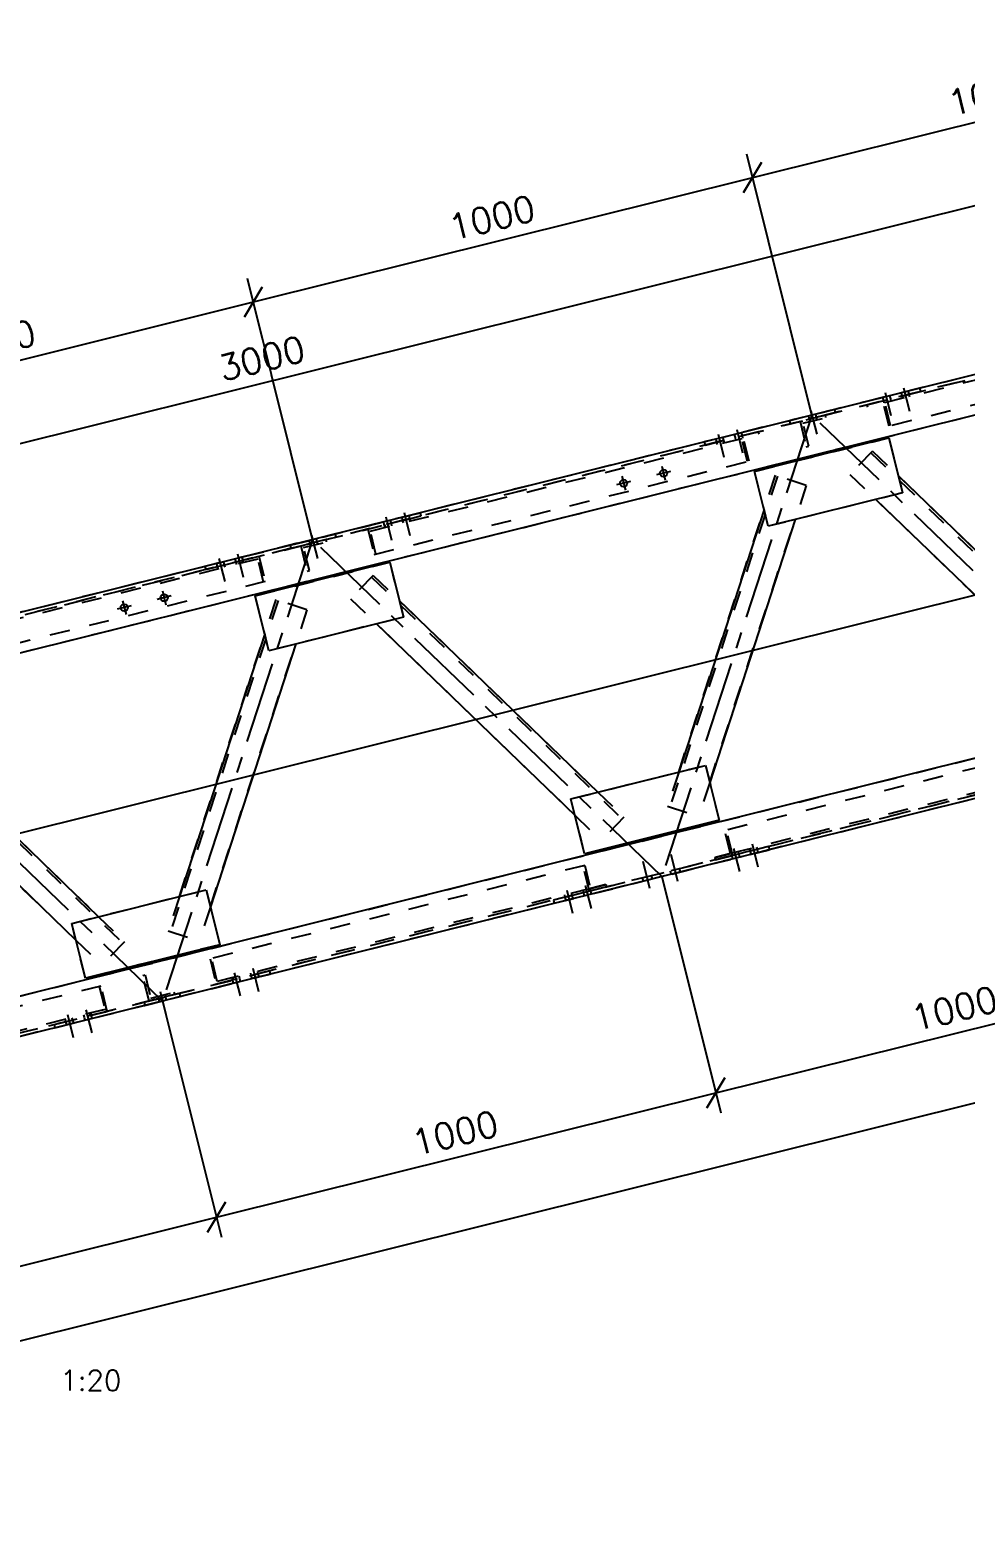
# Model space of a CAD drawing. Header units: millimetres. Extents: x 505 to 1346, y 20403 to 20997.
# Drawn here: x 828.1 to 919, y 20764.7 to 20909.1 of the extents above; entities that cross this region are included whole.
import ezdxf

# ---------------------------------------------------------------- set-up
doc = ezdxf.new("R2010")
doc.units = ezdxf.units.MM
doc.linetypes.add('CENTER', pattern=[12.7, 7.9375, -1.5875, 1.5875, -1.5875])
doc.linetypes.add('DXK_LINE_DOT2', pattern=[3.9198, 1.9599, -1.9599])
doc.styles.add('RomanS', font='ROMANS__.TTF', dxfattribs={"height": 0.2})

# ---------------------------------------------------------------- blocks, each defined once
blk = doc.blocks.new('Unknown-110200292-11 - 1090')
at = {"color": 0, "linetype": 'Continuous'}
blk.add_wipeout([(830.43, 20776.83), (830.43, 20778.83), (821.34, 20778.83), (821.34, 20776.83)], dxfattribs=at)
at = {"color": 3, "linetype": 'Continuous', "style": 'RomanS'}
blk.add_text('ESC. ', height=1.982, dxfattribs=at).set_placement((821.34, 20776.83))
at = {"color": 0, "linetype": 'Continuous'}
blk.add_wipeout([(837.73, 20776.83), (837.73, 20778.83), (831.03, 20778.83), (831.03, 20776.83)], dxfattribs=at)
at = {"color": 3, "linetype": 'Continuous', "style": 'RomanS'}
blk.add_text('1:20', height=1.982, dxfattribs=at).set_placement((831.03, 20776.83))
blk = doc.blocks.new('Part-110200292-1750 - 1090')
at = {"color": 7, "linetype": 'DXK_LINE_DOT2'}
blk.add_line((1020.87, 20900.46), (548.01, 20782.57), dxfattribs=at)
at = {"color": 3, "linetype": 'Continuous'}
for p, q in [((548.85, 20779.18), (1021.71, 20897.07)), ((941.58, 20881.02), (547.93, 20782.87))]:
    blk.add_line(p, q, dxfattribs=at)
blk = doc.blocks.new('Part-110200292-1355 - 1090')
at = {"color": 3, "linetype": 'Continuous'}
for p, q in [((1029.56, 20865.66), (556.68, 20747.76)), ((1030.48, 20861.96), (557.61, 20744.06))]:
    blk.add_line(p, q, dxfattribs=at)
at = {"color": 7, "linetype": 'DXK_LINE_DOT2'}
blk.add_line((1030.41, 20862.27), (557.53, 20744.37), dxfattribs=at)
blk = doc.blocks.new('Part-110200292-2193 - 1090')
at = {"color": 7, "linetype": 'DXK_LINE_DOT2'}
for p, q in [((832.15, 20822.26), (845.22, 20825.52)), ((845.22, 20825.52), (846.55, 20820.18)), ((833.48, 20816.92), (832.15, 20822.26)), ((846.55, 20820.18), (833.48, 20816.92))]:
    blk.add_line(p, q, dxfattribs=at)
blk = doc.blocks.new('Bolt-110200292-76300 - 1090')
at = {"color": 3, "linetype": 'Continuous'}
for p, q in [((888.34, 20825.64), (887.68, 20828.29)), ((891.06, 20826.32), (890.4, 20828.97)), ((887.7, 20826.36), (887.62, 20826.67)), ((888.57, 20826.58), (888.5, 20826.89)), ((890.41, 20827.04), (890.34, 20827.35)), ((891.29, 20827.26), (891.21, 20827.56))]:
    blk.add_line(p, q, dxfattribs=at)
blk = doc.blocks.new('Part-110200292-1367 - 1090')
at = {"color": 7, "linetype": 'CENTER'}
blk.add_line((840.98, 20814.71), (807.04, 20847.48), dxfattribs=at)
at = {"color": 7, "linetype": 'DXK_LINE_DOT2'}
for p, q in [((812.94, 20843.99), (810.73, 20841.71)), ((812.78, 20843.82), (837.13, 20820.31)), ((812.94, 20843.99), (815.45, 20841.57)), ((810.73, 20841.71), (813.25, 20839.27)), ((834.77, 20822.91), (837.29, 20820.48)), ((832.56, 20820.64), (835.08, 20818.2)), ((837.29, 20820.48), (835.08, 20818.2))]:
    blk.add_line(p, q, dxfattribs=at)
at = {"color": 3, "linetype": 'Continuous'}
for p, q in [((815.45, 20841.57), (834.77, 20822.91)), ((813.25, 20839.27), (832.56, 20820.64))]:
    blk.add_line(p, q, dxfattribs=at)
blk = doc.blocks.new('Part-110200292-2380 - 1090')
at = {"color": 7, "linetype": 'DXK_LINE_DOT2'}
for p, q in [((839.19, 20814.59), (842.62, 20815.45)), ((839.26, 20814.29), (842.7, 20815.15)), ((842.62, 20815.45), (842.7, 20815.15)), ((839.19, 20814.59), (839.26, 20814.29))]:
    blk.add_line(p, q, dxfattribs=at)
blk = doc.blocks.new('Part-110200292-1368 - 1090')
at = {"color": 7, "linetype": 'CENTER'}
blk.add_line((855.56, 20859.57), (840.98, 20814.71), dxfattribs=at)
at = {"color": 7, "linetype": 'DXK_LINE_DOT2'}
for p, q in [((852.21, 20853.65), (841.75, 20821.46)), ((851.99, 20853.73), (850.91, 20850.4)), ((855.01, 20852.75), (851.99, 20853.73)), ((855.01, 20852.75), (853.93, 20849.42)), ((842.61, 20824.86), (841.53, 20821.54)), ((845.63, 20823.88), (844.55, 20820.55)), ((841.53, 20821.54), (844.55, 20820.55))]:
    blk.add_line(p, q, dxfattribs=at)
at = {"color": 3, "linetype": 'Continuous'}
for p, q in [((850.91, 20850.4), (842.61, 20824.86)), ((853.93, 20849.42), (845.63, 20823.88))]:
    blk.add_line(p, q, dxfattribs=at)
blk = doc.blocks.new('Bolt-110200292-2381 - 1090')
at = {"color": 3, "linetype": 'Continuous'}
for p, q in [((840.51, 20815.17), (840.57, 20814.94)), ((840.51, 20815.17), (840.57, 20814.94)), ((840.57, 20814.94), (840.64, 20814.63)), ((840.57, 20814.94), (840.64, 20814.63)), ((840.75, 20815.65), (841.31, 20813.4)), ((840.75, 20815.65), (841.31, 20813.4)), ((841.19, 20815.34), (841.24, 20815.11)), ((841.19, 20815.34), (841.24, 20815.11)), ((841.24, 20815.11), (841.32, 20814.8)), ((841.24, 20815.11), (841.32, 20814.8))]:
    blk.add_line(p, q, dxfattribs=at)
blk = doc.blocks.new('Part-110200292-1369 - 1090')
at = {"color": 7, "linetype": 'CENTER'}
blk.add_line((889.49, 20826.81), (855.56, 20859.57), dxfattribs=at)
at = {"color": 7, "linetype": 'DXK_LINE_DOT2'}
for p, q in [((861.45, 20856.09), (859.25, 20853.8)), ((861.29, 20855.92), (885.63, 20832.42)), ((861.45, 20856.09), (863.97, 20853.65)), ((859.25, 20853.8), (861.77, 20851.37)), ((883.28, 20835.01), (885.79, 20832.58)), ((881.07, 20832.74), (883.59, 20830.3)), ((885.79, 20832.58), (883.59, 20830.3))]:
    blk.add_line(p, q, dxfattribs=at)
at = {"color": 3, "linetype": 'Continuous'}
for p, q in [((863.97, 20853.65), (883.28, 20835.01)), ((861.77, 20851.37), (881.07, 20832.74))]:
    blk.add_line(p, q, dxfattribs=at)
blk = doc.blocks.new('Part-110200292-1370 - 1090')
at = {"color": 7, "linetype": 'CENTER'}
blk.add_line((904.07, 20871.67), (889.49, 20826.81), dxfattribs=at)
at = {"color": 7, "linetype": 'DXK_LINE_DOT2'}
for p, q in [((900.73, 20865.75), (890.27, 20833.56)), ((900.5, 20865.82), (899.42, 20862.48)), ((903.52, 20864.84), (900.5, 20865.82)), ((903.52, 20864.84), (902.44, 20861.51)), ((891.13, 20836.97), (890.04, 20833.64)), ((894.14, 20835.97), (893.06, 20832.66)), ((890.04, 20833.64), (893.06, 20832.66))]:
    blk.add_line(p, q, dxfattribs=at)
at = {"color": 3, "linetype": 'Continuous'}
for p, q in [((899.42, 20862.48), (891.13, 20836.97)), ((902.44, 20861.51), (894.14, 20835.97))]:
    blk.add_line(p, q, dxfattribs=at)
blk = doc.blocks.new('Part-110200292-1371 - 1090')
at = {"color": 7, "linetype": 'CENTER'}
blk.add_line((938.01, 20838.9), (904.07, 20871.67), dxfattribs=at)
at = {"color": 7, "linetype": 'DXK_LINE_DOT2'}
for p, q in [((909.97, 20868.18), (907.76, 20865.9)), ((909.8, 20868.01), (934.15, 20844.5)), ((909.97, 20868.18), (912.48, 20865.76)), ((907.76, 20865.9), (910.28, 20863.47)), ((931.8, 20847.1), (934.32, 20844.67)), ((929.59, 20844.83), (932.11, 20842.39)), ((934.32, 20844.67), (932.11, 20842.39))]:
    blk.add_line(p, q, dxfattribs=at)
at = {"color": 3, "linetype": 'Continuous'}
for p, q in [((912.48, 20865.76), (931.8, 20847.1)), ((910.28, 20863.47), (929.59, 20844.83))]:
    blk.add_line(p, q, dxfattribs=at)
blk = doc.blocks.new('Part-110200292-1382 - 1090')
at = {"color": 7, "linetype": 'DXK_LINE_DOT2'}
for p, q in [((839.06, 20817.18), (839.29, 20817.24)), ((839.67, 20814.72), (839.06, 20817.18)), ((839.29, 20817.24), (839.84, 20815)), ((842.14, 20815.33), (839.67, 20814.72)), ((839.84, 20815), (842.08, 20815.56)), ((842.08, 20815.56), (842.14, 20815.33))]:
    blk.add_line(p, q, dxfattribs=at)
blk = doc.blocks.new('Part-110200292-2203 - 1090')
at = {"color": 7, "linetype": 'DXK_LINE_DOT2'}
for p, q in [((898.49, 20866.2), (911.56, 20869.45)), ((911.56, 20869.45), (912.89, 20864.12)), ((899.83, 20860.86), (898.49, 20866.2)), ((912.89, 20864.12), (899.83, 20860.86))]:
    blk.add_line(p, q, dxfattribs=at)
blk = doc.blocks.new('Part-110200292-1389 - 1090')
at = {"color": 7, "linetype": 'DXK_LINE_DOT2'}
for p, q in [((834.99, 20816.17), (798.58, 20807.09)), ((834.99, 20816.17), (834.83, 20816.13)), ((834.83, 20816.13), (835.39, 20813.89)), ((835.6, 20813.7), (834.99, 20816.17)), ((835.39, 20813.89), (799.14, 20804.86)), ((835.6, 20813.7), (799.35, 20804.67)), ((835.39, 20813.89), (833.89, 20813.52)), ((833.89, 20813.52), (833.94, 20813.29)), ((833.94, 20813.29), (835.6, 20813.7)), ((799.14, 20804.86), (798.58, 20807.09)), ((799.35, 20804.67), (798.74, 20807.13)), ((799.14, 20804.86), (797.64, 20804.48)), ((797.64, 20804.48), (799.14, 20804.86)), ((797.69, 20804.25), (797.64, 20804.48)), ((799.35, 20804.67), (797.69, 20804.25)), ((797.69, 20804.25), (799.35, 20804.67))]:
    blk.add_line(p, q, dxfattribs=at)
blk = doc.blocks.new('Part-110200292-1390 - 1090')
at = {"color": 7, "linetype": 'DXK_LINE_DOT2'}
for p, q in [((882, 20827.89), (845.59, 20818.81)), ((881.84, 20827.85), (882, 20827.89)), ((882.46, 20825.39), (881.84, 20827.85)), ((882, 20827.89), (882.55, 20825.65)), ((882.46, 20825.39), (846.2, 20816.35)), ((882.55, 20825.65), (846.3, 20816.61)), ((884.12, 20825.8), (882.46, 20825.39)), ((884.12, 20825.8), (882.46, 20825.39)), ((882.55, 20825.65), (884.06, 20826.03)), ((884.06, 20826.03), (882.55, 20825.65)), ((884.06, 20826.03), (884.12, 20825.8)), ((845.59, 20818.81), (846.2, 20816.35)), ((846.3, 20816.61), (845.74, 20818.85)), ((846.2, 20816.35), (847.86, 20816.76)), ((847.8, 20816.99), (846.3, 20816.61)), ((847.86, 20816.76), (847.8, 20816.99))]:
    blk.add_line(p, q, dxfattribs=at)
blk = doc.blocks.new('Part-110200292-1391 - 1090')
at = {"color": 7, "linetype": 'DXK_LINE_DOT2'}
for p, q in [((932.02, 20840.36), (895.61, 20831.28)), ((932.02, 20840.36), (931.86, 20840.32)), ((931.86, 20840.32), (932.42, 20838.09)), ((932.63, 20837.9), (932.02, 20840.36)), ((932.42, 20838.09), (896.17, 20829.05)), ((932.42, 20838.09), (930.92, 20837.71)), ((932.63, 20837.9), (896.38, 20828.86)), ((930.92, 20837.71), (930.97, 20837.48)), ((930.97, 20837.48), (932.63, 20837.9)), ((896.17, 20829.05), (895.61, 20831.28)), ((896.38, 20828.86), (895.76, 20831.32)), ((896.17, 20829.05), (894.66, 20828.67)), ((894.66, 20828.67), (896.17, 20829.05)), ((894.72, 20828.44), (894.66, 20828.67)), ((896.38, 20828.86), (894.72, 20828.44)), ((894.72, 20828.44), (896.38, 20828.86))]:
    blk.add_line(p, q, dxfattribs=at)
blk = doc.blocks.new('Part-110200292-1402 - 1090')
at = {"color": 7, "linetype": 'DXK_LINE_DOT2'}
for p, q in [((856.87, 20859.57), (854.4, 20858.96)), ((854.4, 20858.96), (855.02, 20856.49)), ((854.69, 20858.79), (856.92, 20859.34)), ((855.25, 20856.55), (854.69, 20858.79)), ((856.92, 20859.34), (856.87, 20859.57)), ((855.02, 20856.49), (855.25, 20856.55))]:
    blk.add_line(p, q, dxfattribs=at)
blk = doc.blocks.new('Part-110200292-1403 - 1090')
at = {"color": 7, "linetype": 'DXK_LINE_DOT2'}
for p, q in [((905.38, 20871.67), (902.92, 20871.05)), ((903.2, 20870.88), (905.44, 20871.44)), ((905.44, 20871.44), (905.38, 20871.67)), ((902.92, 20871.05), (903.53, 20868.59)), ((903.76, 20868.65), (903.2, 20870.88)), ((903.53, 20868.59), (903.76, 20868.65))]:
    blk.add_line(p, q, dxfattribs=at)
blk = doc.blocks.new('Part-110200292-1414 - 1090')
at = {"color": 7, "linetype": 'DXK_LINE_DOT2'}
for p, q in [((812.42, 20848.49), (850.33, 20857.95)), ((850.24, 20857.68), (812.48, 20848.26)), ((848.67, 20857.53), (848.73, 20857.3)), ((850.79, 20855.44), (850.24, 20857.68)), ((850.33, 20857.95), (850.95, 20855.48)), ((850.95, 20855.48), (814.54, 20846.4)), ((812.48, 20848.26), (812.42, 20848.49)), ((814.54, 20846.4), (813.98, 20848.64)), ((814.7, 20846.44), (814.08, 20848.91))]:
    blk.add_line(p, q, dxfattribs=at)
blk = doc.blocks.new('Part-110200292-1415 - 1090')
at = {"color": 7, "linetype": 'DXK_LINE_DOT2'}
for p, q in [((898.85, 20870.04), (860.94, 20860.59)), ((861.15, 20860.4), (898.9, 20869.81)), ((898.85, 20870.04), (898.9, 20869.81)), ((897.8, 20867.16), (897.19, 20869.63)), ((897.96, 20867.2), (897.4, 20869.44)), ((861.55, 20858.12), (897.96, 20867.2)), ((860.94, 20860.59), (861.55, 20858.12)), ((861.7, 20858.16), (861.15, 20860.4)), ((862.65, 20860.77), (862.59, 20861))]:
    blk.add_line(p, q, dxfattribs=at)
blk = doc.blocks.new('Part-110200292-1416 - 1090')
at = {"color": 7, "linetype": 'DXK_LINE_DOT2'}
for p, q in [((909.45, 20872.68), (947.36, 20882.14)), ((947.27, 20881.87), (909.51, 20872.46)), ((945.7, 20881.72), (945.76, 20881.5)), ((947.82, 20879.63), (947.27, 20881.87)), ((947.36, 20882.14), (947.98, 20879.67)), ((947.98, 20879.67), (911.57, 20870.6)), ((909.51, 20872.46), (909.45, 20872.68)), ((911.57, 20870.6), (911.01, 20872.83)), ((911.72, 20870.63), (911.11, 20873.1))]:
    blk.add_line(p, q, dxfattribs=at)
blk = doc.blocks.new('Part-110200292-2116 - 1090')
at = {"color": 7, "linetype": 'DXK_LINE_DOT2'}
for p, q in [((891.13, 20836.97), (899.42, 20862.48)), ((894.14, 20835.97), (902.44, 20861.51))]:
    blk.add_line(p, q, dxfattribs=at)
blk = doc.blocks.new('Bolt-110200292-2411 - 1090')
at = {"color": 3, "linetype": 'Continuous'}
for p, q in [((831.75, 20813.41), (832.31, 20811.16)), ((833.54, 20813.85), (834.1, 20811.61)), ((833.98, 20813.54), (834.04, 20813.31)), ((831.51, 20812.92), (831.56, 20812.7)), ((831.56, 20812.7), (831.64, 20812.39)), ((832.18, 20813.09), (832.24, 20812.87)), ((832.24, 20812.87), (832.32, 20812.56)), ((833.3, 20813.37), (833.36, 20813.14)), ((833.36, 20813.14), (833.43, 20812.84)), ((834.04, 20813.31), (834.11, 20813.01))]:
    blk.add_line(p, q, dxfattribs=at)
blk = doc.blocks.new('Bolt-110200292-7134 - 1090')
at = {"color": 3, "linetype": 'Continuous'}
for p, q in [((885.61, 20865.73), (885.95, 20864.37)), ((890.34, 20866.19), (888.98, 20865.85)), ((889.49, 20866.7), (889.83, 20865.34)), ((886.46, 20865.22), (885.1, 20864.88))]:
    blk.add_line(p, q, dxfattribs=at)
for centre in [(885.78, 20865.05), (889.66, 20866.02)]:
    blk.add_circle(centre, 0.35, dxfattribs=at)
blk = doc.blocks.new('Bolt-110200292-2489 - 1090')
at = {"color": 3, "linetype": 'Continuous'}
for p, q in [((894.97, 20869.82), (895.53, 20867.58)), ((896.52, 20869.79), (896.6, 20869.48)), ((896.77, 20870.27), (897.33, 20868.02)), ((897.2, 20869.96), (897.28, 20869.65)), ((894.73, 20869.34), (894.81, 20869.03)), ((894.81, 20869.03), (894.86, 20868.81)), ((895.41, 20869.51), (895.49, 20869.2)), ((895.49, 20869.2), (895.54, 20868.97)), ((896.6, 20869.48), (896.66, 20869.25)), ((897.28, 20869.65), (897.34, 20869.42))]:
    blk.add_line(p, q, dxfattribs=at)
blk = doc.blocks.new('Part-110200292-2194 - 1090')
at = {"color": 7, "linetype": 'DXK_LINE_DOT2'}
for p, q in [((880.66, 20834.36), (893.73, 20837.62)), ((893.73, 20837.62), (895.06, 20832.28)), ((881.99, 20829.02), (880.66, 20834.36)), ((895.06, 20832.28), (881.99, 20829.02))]:
    blk.add_line(p, q, dxfattribs=at)
blk = doc.blocks.new('Part-110200292-2101 - 1090')
at = {"color": 7, "linetype": 'DXK_LINE_DOT2'}
for p, q in [((556.68, 20747.76), (1029.56, 20865.66)), ((1030.48, 20861.96), (557.61, 20744.06))]:
    blk.add_line(p, q, dxfattribs=at)
blk = doc.blocks.new('Part-110200292-1888 - 1090')
at = {"color": 3, "linetype": 'Continuous'}
for p, q in [((832.15, 20822.26), (845.22, 20825.52)), ((845.22, 20825.52), (846.55, 20820.18)), ((833.48, 20816.92), (832.15, 20822.26)), ((846.55, 20820.18), (833.48, 20816.92))]:
    blk.add_line(p, q, dxfattribs=at)
blk = doc.blocks.new('Part-110200292-1889 - 1090')
at = {"color": 3, "linetype": 'Continuous'}
for p, q in [((880.66, 20834.36), (893.73, 20837.62)), ((893.73, 20837.62), (895.06, 20832.28)), ((881.99, 20829.02), (880.66, 20834.36)), ((895.06, 20832.28), (881.99, 20829.02))]:
    blk.add_line(p, q, dxfattribs=at)
blk = doc.blocks.new('Part-110200292-1897 - 1090')
at = {"color": 3, "linetype": 'Continuous'}
for p, q in [((863.05, 20857.36), (849.98, 20854.1)), ((863.05, 20857.36), (864.38, 20852.02)), ((851.32, 20848.77), (849.98, 20854.1)), ((864.38, 20852.02), (851.32, 20848.77))]:
    blk.add_line(p, q, dxfattribs=at)
blk = doc.blocks.new('Part-110200292-1898 - 1090')
at = {"color": 3, "linetype": 'Continuous'}
for p, q in [((911.56, 20869.45), (898.49, 20866.2)), ((911.56, 20869.45), (912.89, 20864.12)), ((899.83, 20860.86), (898.49, 20866.2)), ((912.89, 20864.12), (899.83, 20860.86))]:
    blk.add_line(p, q, dxfattribs=at)
blk = doc.blocks.new('Bolt-110200292-2491 - 1090')
at = {"color": 3, "linetype": 'Continuous'}
for p, q in [((912.98, 20874.31), (913.54, 20872.06)), ((910.94, 20873.38), (911.02, 20873.08)), ((911.02, 20873.08), (911.07, 20872.85)), ((911.18, 20873.86), (911.74, 20871.62)), ((911.62, 20873.55), (911.7, 20873.24)), ((911.7, 20873.24), (911.75, 20873.02)), ((912.74, 20873.83), (912.81, 20873.52)), ((912.81, 20873.52), (912.87, 20873.29)), ((913.41, 20874), (913.49, 20873.69)), ((913.49, 20873.69), (913.55, 20873.46))]:
    blk.add_line(p, q, dxfattribs=at)
blk = doc.blocks.new('Bolt-110200292-76306 - 1090')
at = {"color": 3, "linetype": 'Continuous'}
for p, q in [((888.34, 20825.64), (887.68, 20828.29)), ((891.06, 20826.32), (890.4, 20828.97)), ((887.7, 20826.36), (887.62, 20826.67)), ((888.57, 20826.58), (888.5, 20826.89)), ((890.41, 20827.04), (890.34, 20827.35)), ((891.29, 20827.26), (891.21, 20827.56))]:
    blk.add_line(p, q, dxfattribs=at)
blk = doc.blocks.new('Part-110200292-2113 - 1090')
at = {"color": 7, "linetype": 'DXK_LINE_DOT2'}
for p, q in [((815.45, 20841.57), (834.77, 20822.91)), ((813.25, 20839.27), (832.56, 20820.64))]:
    blk.add_line(p, q, dxfattribs=at)
blk = doc.blocks.new('Part-110200292-2114 - 1090')
at = {"color": 7, "linetype": 'DXK_LINE_DOT2'}
for p, q in [((842.61, 20824.86), (850.91, 20850.4)), ((845.63, 20823.88), (853.93, 20849.42))]:
    blk.add_line(p, q, dxfattribs=at)
blk = doc.blocks.new('Part-110200292-2115 - 1090')
at = {"color": 7, "linetype": 'DXK_LINE_DOT2'}
for p, q in [((863.97, 20853.65), (883.28, 20835.01)), ((861.77, 20851.37), (881.07, 20832.74))]:
    blk.add_line(p, q, dxfattribs=at)
blk = doc.blocks.new('Bolt-110200292-2507 - 1090')
at = {"color": 3, "linetype": 'Continuous'}
for p, q in [((855.46, 20859.97), (856.02, 20857.72)), ((855.46, 20859.97), (856.02, 20857.72)), ((855.9, 20859.65), (855.98, 20859.35)), ((855.9, 20859.65), (855.98, 20859.35)), ((855.22, 20859.48), (855.3, 20859.18)), ((855.22, 20859.48), (855.3, 20859.18)), ((855.3, 20859.18), (855.35, 20858.95)), ((855.3, 20859.18), (855.35, 20858.95)), ((855.98, 20859.35), (856.03, 20859.12)), ((855.98, 20859.35), (856.03, 20859.12))]:
    blk.add_line(p, q, dxfattribs=at)
blk = doc.blocks.new('Bolt-110200292-2537 - 1090')
at = {"color": 3, "linetype": 'Continuous'}
for p, q in [((903.74, 20871.58), (903.81, 20871.27)), ((903.74, 20871.58), (903.81, 20871.27)), ((903.81, 20871.28), (903.87, 20871.05)), ((903.81, 20871.28), (903.87, 20871.05)), ((903.98, 20872.06), (904.54, 20869.82)), ((903.98, 20872.06), (904.54, 20869.82)), ((904.41, 20871.75), (904.49, 20871.44)), ((904.41, 20871.75), (904.49, 20871.44)), ((904.49, 20871.45), (904.55, 20871.22)), ((904.49, 20871.45), (904.55, 20871.22))]:
    blk.add_line(p, q, dxfattribs=at)
blk = doc.blocks.new('Bolt-110200292-2553 - 1090')
at = {"color": 3, "linetype": 'Continuous'}
for p, q in [((862.43, 20861.29), (862.5, 20860.98)), ((862.67, 20861.77), (863.23, 20859.52)), ((863.1, 20861.45), (863.18, 20861.15)), ((863.18, 20861.15), (863.24, 20860.92)), ((864.22, 20861.73), (864.3, 20861.43)), ((864.3, 20861.43), (864.35, 20861.2)), ((864.46, 20862.21), (865.02, 20859.97)), ((864.9, 20861.9), (864.98, 20861.6)), ((864.98, 20861.6), (865.03, 20861.37)), ((862.5, 20860.98), (862.56, 20860.75))]:
    blk.add_line(p, q, dxfattribs=at)
blk = doc.blocks.new('Part-110200292-2169 - 1090')
at = {"color": 7, "linetype": 'DXK_LINE_DOT2'}
for p, q in [((548.85, 20779.18), (1021.71, 20897.07)), ((941.58, 20881.02), (547.93, 20782.87))]:
    blk.add_line(p, q, dxfattribs=at)
blk = doc.blocks.new('Bolt-110200292-2555 - 1090')
at = {"color": 3, "linetype": 'Continuous'}
for p, q in [((848.25, 20858.17), (848.81, 20855.93)), ((846.22, 20857.24), (846.29, 20856.94)), ((846.29, 20856.94), (846.35, 20856.71)), ((846.46, 20857.73), (847.02, 20855.48)), ((846.9, 20857.41), (846.97, 20857.11)), ((846.97, 20857.11), (847.03, 20856.88)), ((848.01, 20857.69), (848.09, 20857.39)), ((848.09, 20857.39), (848.15, 20857.16)), ((848.69, 20857.86), (848.77, 20857.56)), ((848.77, 20857.55), (848.82, 20857.33))]:
    blk.add_line(p, q, dxfattribs=at)
blk = doc.blocks.new('Part-110200292-2322 - 1090')
at = {"color": 7, "linetype": 'DXK_LINE_DOT2'}
for p, q in [((912.48, 20865.76), (931.8, 20847.1)), ((910.28, 20863.47), (929.59, 20844.83))]:
    blk.add_line(p, q, dxfattribs=at)
blk = doc.blocks.new('Part-110200292-2202 - 1090')
at = {"color": 7, "linetype": 'DXK_LINE_DOT2'}
for p, q in [((849.98, 20854.1), (863.05, 20857.36)), ((863.05, 20857.36), (864.38, 20852.02)), ((851.32, 20848.77), (849.98, 20854.1)), ((864.38, 20852.02), (851.32, 20848.77))]:
    blk.add_line(p, q, dxfattribs=at)
blk = doc.blocks.new('Part-110200292-2396 - 1090')
at = {"color": 7, "linetype": 'DXK_LINE_DOT2'}
for p, q in [((899.87, 20829.73), (878.96, 20824.52)), ((879.04, 20824.21), (899.95, 20829.42)), ((899.87, 20829.73), (899.87, 20829.73)), ((899.87, 20829.73), (899.95, 20829.42)), ((878.96, 20824.52), (878.96, 20824.52)), ((878.96, 20824.52), (879.04, 20824.21))]:
    blk.add_line(p, q, dxfattribs=at)
blk = doc.blocks.new('Bolt-110200292-2397 - 1090')
at = {"color": 3, "linetype": 'Continuous'}
for p, q in [((896.47, 20829.54), (897.03, 20827.3)), ((898.02, 20829.51), (898.08, 20829.28)), ((898.08, 20829.28), (898.15, 20828.98)), ((898.26, 20829.99), (898.82, 20827.75)), ((898.7, 20829.68), (898.76, 20829.45)), ((898.76, 20829.45), (898.83, 20829.15)), ((896.23, 20829.06), (896.28, 20828.83)), ((896.28, 20828.83), (896.36, 20828.53)), ((896.91, 20829.23), (896.96, 20829)), ((896.96, 20829), (897.04, 20828.7))]:
    blk.add_line(p, q, dxfattribs=at)
blk = doc.blocks.new('Bolt-110200292-2398 - 1090')
at = {"color": 3, "linetype": 'Continuous'}
for p, q in [((880.02, 20825.02), (880.08, 20824.79)), ((880.26, 20825.5), (880.82, 20823.26)), ((880.7, 20825.19), (880.76, 20824.96)), ((880.76, 20824.96), (880.83, 20824.66)), ((881.81, 20825.47), (881.87, 20825.24)), ((881.87, 20825.24), (881.95, 20824.94)), ((882.05, 20825.95), (882.61, 20823.7)), ((882.49, 20825.64), (882.55, 20825.41)), ((882.55, 20825.41), (882.63, 20825.1)), ((880.08, 20824.79), (880.15, 20824.49))]:
    blk.add_line(p, q, dxfattribs=at)
blk = doc.blocks.new('Part-110200292-2408 - 1090')
at = {"color": 7, "linetype": 'DXK_LINE_DOT2'}
for p, q in [((830.45, 20812.42), (851.36, 20817.63)), ((830.52, 20812.11), (851.43, 20817.33)), ((851.36, 20817.63), (851.36, 20817.63)), ((851.36, 20817.63), (851.43, 20817.33)), ((830.45, 20812.42), (830.45, 20812.42)), ((830.45, 20812.42), (830.52, 20812.11))]:
    blk.add_line(p, q, dxfattribs=at)
blk = doc.blocks.new('Bolt-110200292-2409 - 1090')
at = {"color": 3, "linetype": 'Continuous'}
for p, q in [((849.75, 20817.9), (850.31, 20815.65)), ((847.71, 20816.97), (847.77, 20816.74)), ((847.77, 20816.74), (847.85, 20816.43)), ((847.95, 20817.45), (848.51, 20815.2)), ((848.39, 20817.14), (848.45, 20816.91)), ((848.45, 20816.91), (848.52, 20816.6)), ((849.51, 20817.41), (849.56, 20817.19)), ((849.56, 20817.18), (849.64, 20816.88)), ((850.19, 20817.58), (850.24, 20817.35)), ((850.24, 20817.35), (850.32, 20817.05))]:
    blk.add_line(p, q, dxfattribs=at)
blk = doc.blocks.new('Bolt-110200292-2410 - 1090')
at = {"color": 3, "linetype": 'Continuous'}
for p, q in [((840.51, 20815.17), (840.57, 20814.94)), ((840.51, 20815.17), (840.57, 20814.94)), ((840.57, 20814.94), (840.64, 20814.64)), ((840.57, 20814.94), (840.64, 20814.64)), ((840.75, 20815.65), (841.31, 20813.4)), ((840.75, 20815.65), (841.31, 20813.4)), ((841.19, 20815.34), (841.25, 20815.11)), ((841.19, 20815.34), (841.25, 20815.11)), ((841.24, 20815.11), (841.32, 20814.81)), ((841.24, 20815.11), (841.32, 20814.81))]:
    blk.add_line(p, q, dxfattribs=at)
blk = doc.blocks.new('Part-110200292-2488 - 1090')
at = {"color": 7, "linetype": 'DXK_LINE_DOT2'}
for p, q in [((914.53, 20874.28), (893.61, 20869.06)), ((914.53, 20874.28), (914.53, 20874.28)), ((914.53, 20874.28), (914.61, 20873.97)), ((893.69, 20868.76), (914.61, 20873.97)), ((893.61, 20869.06), (893.61, 20869.06)), ((893.61, 20869.06), (893.69, 20868.76))]:
    blk.add_line(p, q, dxfattribs=at)
blk = doc.blocks.new('Bolt-110200292-2490 - 1090')
at = {"color": 3, "linetype": 'Continuous'}
for p, q in [((903.73, 20871.58), (903.81, 20871.28)), ((903.73, 20871.58), (903.81, 20871.28)), ((903.81, 20871.28), (903.87, 20871.05)), ((903.81, 20871.28), (903.87, 20871.05)), ((903.98, 20872.07), (904.54, 20869.82)), ((903.98, 20872.07), (904.54, 20869.82)), ((904.41, 20871.75), (904.49, 20871.45)), ((904.41, 20871.75), (904.49, 20871.45)), ((904.49, 20871.45), (904.55, 20871.22)), ((904.49, 20871.45), (904.55, 20871.22))]:
    blk.add_line(p, q, dxfattribs=at)
blk = doc.blocks.new('Part-110200292-2506 - 1090')
at = {"color": 7, "linetype": 'DXK_LINE_DOT2'}
for p, q in [((853.38, 20859.02), (857.74, 20860.11)), ((853.45, 20858.72), (857.82, 20859.81)), ((857.74, 20860.11), (857.82, 20859.81)), ((853.38, 20859.02), (853.45, 20858.72))]:
    blk.add_line(p, q, dxfattribs=at)
blk = doc.blocks.new('Part-110200292-2536 - 1090')
at = {"color": 7, "linetype": 'DXK_LINE_DOT2'}
for p, q in [((906.26, 20872.21), (901.89, 20871.12)), ((906.33, 20871.9), (901.97, 20870.81)), ((906.26, 20872.21), (906.33, 20871.9)), ((901.89, 20871.12), (901.97, 20870.81))]:
    blk.add_line(p, q, dxfattribs=at)
blk = doc.blocks.new('Part-110200292-2552 - 1090')
at = {"color": 7, "linetype": 'DXK_LINE_DOT2'}
for p, q in [((845.1, 20856.97), (866.01, 20862.18)), ((845.18, 20856.66), (866.09, 20861.87)), ((866.01, 20862.18), (866.01, 20862.18)), ((866.01, 20862.18), (866.09, 20861.87)), ((845.1, 20856.97), (845.1, 20856.97)), ((845.1, 20856.97), (845.18, 20856.66))]:
    blk.add_line(p, q, dxfattribs=at)
blk = doc.blocks.new('Bolt-110200292-2554 - 1090')
at = {"color": 3, "linetype": 'Continuous'}
for p, q in [((855.46, 20859.97), (856.02, 20857.72)), ((855.46, 20859.97), (856.02, 20857.72)), ((855.9, 20859.66), (855.97, 20859.35)), ((855.9, 20859.66), (855.97, 20859.35)), ((855.22, 20859.49), (855.3, 20859.18)), ((855.22, 20859.49), (855.3, 20859.18)), ((855.3, 20859.18), (855.35, 20858.95)), ((855.3, 20859.18), (855.35, 20858.95)), ((855.98, 20859.35), (856.03, 20859.12)), ((855.98, 20859.35), (856.03, 20859.12))]:
    blk.add_line(p, q, dxfattribs=at)
blk = doc.blocks.new('Bolt-110200292-7128 - 1090')
at = {"color": 3, "linetype": 'Continuous'}
for p, q in [((841.82, 20854.09), (840.46, 20853.75)), ((840.97, 20854.6), (841.31, 20853.24)), ((837.94, 20853.12), (836.58, 20852.79)), ((837.09, 20853.63), (837.43, 20852.28))]:
    blk.add_line(p, q, dxfattribs=at)
for centre in [(841.14, 20853.92), (837.26, 20852.95)]:
    blk.add_circle(centre, 0.35, dxfattribs=at)
blk = doc.blocks.new('StraightDimension-110200292-57061 - 1090')
at = {"color": 7, "linetype": 'Continuous'}
for p, q in [((952.59, 20883.76), (946.26, 20909.14)), ((945.96, 20905.41), (947.7, 20908.31)), ((898.32, 20894.76), (946.83, 20906.86)), ((899.19, 20896.22), (897.44, 20893.31)), ((904.07, 20871.67), (897.75, 20897.04))]:
    blk.add_line(p, q, dxfattribs=at)
at = {"color": 0}
blk.add_wipeout([(927.55, 20902.67), (926.7, 20906.07), (916.46, 20903.51), (917.31, 20900.12)], dxfattribs=at)
at = {"color": 3, "style": 'RomanS'}
blk.add_text('1000', height=2.477, rotation=13.9974, dxfattribs=at).set_placement((917.67, 20900.72))
blk = doc.blocks.new('StraightDimension-110200292-57062 - 1090')
at = {"color": 7, "linetype": 'Continuous'}
for p, q in [((897.44, 20893.31), (899.19, 20896.22)), ((904.07, 20871.67), (897.75, 20897.04)), ((849.8, 20882.67), (898.32, 20894.76)), ((855.56, 20859.57), (849.23, 20884.95)), ((850.67, 20884.12), (848.93, 20881.21))]:
    blk.add_line(p, q, dxfattribs=at)
at = {"color": 0}
blk.add_wipeout([(879.03, 20890.57), (878.18, 20893.97), (867.95, 20891.42), (868.79, 20888.02)], dxfattribs=at)
at = {"color": 3, "style": 'RomanS'}
blk.add_text('1000', height=2.477, rotation=13.9974, dxfattribs=at).set_placement((869.16, 20888.63))
blk = doc.blocks.new('StraightDimension-110200292-63561 - 1090')
at = {"color": 7, "linetype": 'Continuous'}
for p, q in [((938.01, 20838.9), (943.73, 20815.93)), ((889.49, 20826.81), (895.22, 20803.84)), ((942.38, 20816.42), (944.12, 20819.33)), ((894.74, 20805.78), (943.25, 20817.87)), ((895.61, 20807.23), (893.86, 20804.32))]:
    blk.add_line(p, q, dxfattribs=at)
at = {"color": 0}
blk.add_wipeout([(923.97, 20813.68), (923.12, 20817.08), (912.88, 20814.53), (913.73, 20811.13)], dxfattribs=at)
at = {"color": 3, "style": 'RomanS'}
blk.add_text('1000', height=2.477, rotation=13.9974, dxfattribs=at).set_placement((914.09, 20811.74))
blk = doc.blocks.new('StraightDimension-110200292-56908 - 1090')
at = {"color": 7, "linetype": 'Continuous'}
for p, q in [((923.6, 20891.73), (925.34, 20894.63)), ((933.36, 20857.51), (923.9, 20895.46)), ((778.93, 20856.89), (924.47, 20893.18)), ((779.81, 20858.35), (778.06, 20855.44)), ((787.83, 20821.22), (778.37, 20859.17))]:
    blk.add_line(p, q, dxfattribs=at)
at = {"color": 0}
blk.add_wipeout([(856.68, 20876.89), (855.83, 20880.29), (845.59, 20877.74), (846.44, 20874.34)], dxfattribs=at)
at = {"color": 3, "style": 'RomanS'}
blk.add_text('3000', height=2.477, rotation=13.9974, dxfattribs=at).set_placement((846.8, 20874.95))
blk = doc.blocks.new('StraightDimension-110200292-57063 - 1090')
at = {"color": 7, "linetype": 'Continuous'}
for p, q in [((855.56, 20859.57), (849.23, 20884.95)), ((848.93, 20881.21), (850.67, 20884.12)), ((801.29, 20870.57), (849.8, 20882.67)), ((807.04, 20847.48), (800.72, 20872.85)), ((802.16, 20872.03), (800.41, 20869.12))]:
    blk.add_line(p, q, dxfattribs=at)
at = {"color": 0}
blk.add_wipeout([(830.52, 20878.48), (829.67, 20881.87), (819.43, 20879.32), (820.28, 20875.93)], dxfattribs=at)
at = {"color": 3, "style": 'RomanS'}
blk.add_text('1000', height=2.477, rotation=13.9974, dxfattribs=at).set_placement((820.64, 20876.53))
blk = doc.blocks.new('StraightDimension-110200292-57337 - 1090')
at = {"color": 7, "linetype": 'Continuous'}
blk.add_line((1073.64, 20892.48), (590.2, 20771.95), dxfattribs=at)
blk = doc.blocks.new('StraightDimension-110200292-63562 - 1090')
at = {"color": 7, "linetype": 'Continuous'}
for p, q in [((889.49, 20826.81), (895.22, 20803.84)), ((840.98, 20814.71), (846.71, 20791.74)), ((893.86, 20804.32), (895.61, 20807.23)), ((846.22, 20793.68), (894.74, 20805.78)), ((847.1, 20795.14), (845.35, 20792.23))]:
    blk.add_line(p, q, dxfattribs=at)
at = {"color": 0}
blk.add_wipeout([(875.45, 20801.59), (874.61, 20804.98), (864.37, 20802.43), (865.22, 20799.04)], dxfattribs=at)
at = {"color": 3, "style": 'RomanS'}
blk.add_text('1000', height=2.477, rotation=13.9974, dxfattribs=at).set_placement((865.58, 20799.64))
blk = doc.blocks.new('StraightDimension-110200292-63563 - 1090')
at = {"color": 7, "linetype": 'Continuous'}
for p, q in [((840.98, 20814.71), (846.71, 20791.74)), ((792.46, 20802.62), (798.19, 20779.65)), ((845.35, 20792.23), (847.1, 20795.14)), ((797.71, 20781.59), (846.22, 20793.68)), ((798.58, 20783.04), (796.83, 20780.13))]:
    blk.add_line(p, q, dxfattribs=at)
at = {"color": 0}
blk.add_wipeout([(826.94, 20789.49), (826.09, 20792.89), (815.85, 20790.34), (816.7, 20786.94)], dxfattribs=at)
at = {"color": 3, "style": 'RomanS'}
blk.add_text('1000', height=2.477, rotation=13.9974, dxfattribs=at).set_placement((817.06, 20787.55))
blk = doc.blocks.new('StraightDimension-110200292-76229 - 1090')
at = {"color": 7, "linetype": 'Continuous'}
blk.add_line((560.83, 20715.27), (1041.14, 20835.03), dxfattribs=at)

msp = doc.modelspace()

# ---------------------------------------------------------------- block references
for name in ['Part-110200292-1416 - 1090', 'Part-110200292-2488 - 1090', 'Bolt-110200292-2491 - 1090', 'Part-110200292-1370 - 1090', 'Part-110200292-2536 - 1090', 'Part-110200292-1403 - 1090', 'Bolt-110200292-2490 - 1090', 'Bolt-110200292-2537 - 1090', 'Part-110200292-1371 - 1090', 'Part-110200292-1415 - 1090', 'Bolt-110200292-2489 - 1090', 'Part-110200292-2203 - 1090', 'Part-110200292-1898 - 1090', 'Bolt-110200292-7134 - 1090', 'Part-110200292-2322 - 1090', 'Part-110200292-2116 - 1090', 'Part-110200292-2552 - 1090', 'Bolt-110200292-2553 - 1090', 'Part-110200292-2506 - 1090', 'Bolt-110200292-2507 - 1090', 'Bolt-110200292-2554 - 1090', 'Part-110200292-1368 - 1090', 'Bolt-110200292-2555 - 1090', 'Part-110200292-1402 - 1090', 'Part-110200292-1369 - 1090', 'Part-110200292-1414 - 1090', 'Part-110200292-1897 - 1090', 'Part-110200292-2202 - 1090', 'Bolt-110200292-7128 - 1090', 'Part-110200292-2115 - 1090', 'Part-110200292-2114 - 1090', 'Part-110200292-1367 - 1090', 'Part-110200292-2113 - 1090', 'Part-110200292-1391 - 1090', 'Part-110200292-2194 - 1090', 'Part-110200292-1889 - 1090', 'Part-110200292-2396 - 1090', 'Bolt-110200292-2397 - 1090', 'Part-110200292-1390 - 1090', 'Bolt-110200292-76300 - 1090', 'Bolt-110200292-76306 - 1090', 'Part-110200292-2193 - 1090', 'Part-110200292-1888 - 1090', 'Bolt-110200292-2398 - 1090', 'Bolt-110200292-2409 - 1090', 'Part-110200292-2408 - 1090', 'Part-110200292-1382 - 1090', 'Part-110200292-1389 - 1090', 'Part-110200292-2380 - 1090', 'Bolt-110200292-2381 - 1090', 'Bolt-110200292-2410 - 1090', 'Bolt-110200292-2411 - 1090', 'Unknown-110200292-11 - 1090']:
    msp.add_blockref(name, (0, 0))

# ---------------------------------------------------------------- next in the draw order: block references
for name in ['Part-110200292-1750 - 1090', 'Part-110200292-2169 - 1090', 'Part-110200292-1355 - 1090', 'Part-110200292-2101 - 1090']:
    msp.add_blockref(name, (0, 0))

# ---------------------------------------------------------------- next in the draw order: block references
for name in ['StraightDimension-110200292-57061 - 1090', 'StraightDimension-110200292-63561 - 1090']:
    msp.add_blockref(name, (0, 0))

# ---------------------------------------------------------------- next in the draw order: block references
msp.add_blockref('StraightDimension-110200292-57062 - 1090', (0, 0))

# ---------------------------------------------------------------- next in the draw order: block references
msp.add_blockref('StraightDimension-110200292-56908 - 1090', (0, 0))

# ---------------------------------------------------------------- next in the draw order: block references
msp.add_blockref('StraightDimension-110200292-57063 - 1090', (0, 0))

# ---------------------------------------------------------------- next in the draw order: block references
msp.add_blockref('StraightDimension-110200292-57337 - 1090', (0, 0))

# ---------------------------------------------------------------- next in the draw order: block references
msp.add_blockref('StraightDimension-110200292-63562 - 1090', (0, 0))

# ---------------------------------------------------------------- next in the draw order: block references
msp.add_blockref('StraightDimension-110200292-63563 - 1090', (0, 0))

# ---------------------------------------------------------------- next in the draw order: block references
msp.add_blockref('StraightDimension-110200292-76229 - 1090', (0, 0))

doc.saveas('drawing.dxf')
